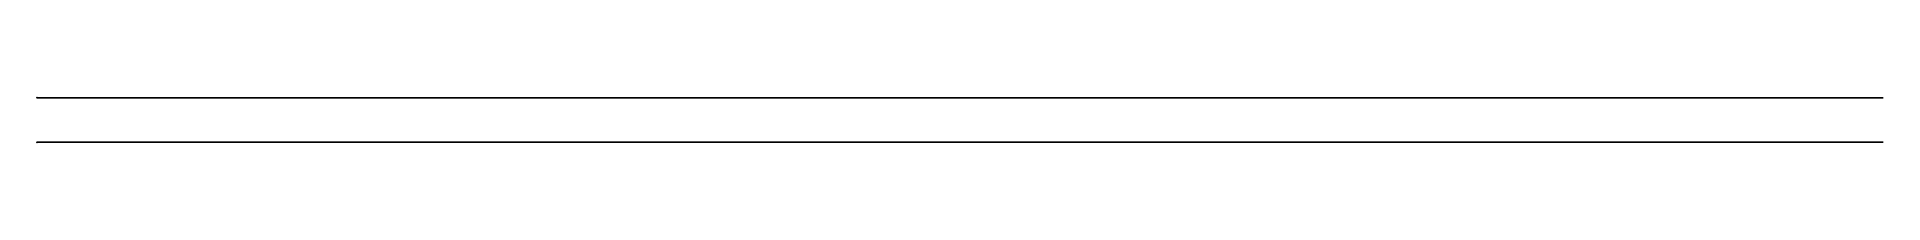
# Model space of a CAD drawing. Header units: centimetres. Extents: x 0 to 8.4, y 0 to 0.2.
import ezdxf

# ---------------------------------------------------------------- set-up
doc = ezdxf.new("R2010")
doc.units = ezdxf.units.CM
doc.header["$MEASUREMENT"] = 0
for name, color, linetype in [('Y- Inside (x2) v1_Sketch1', 7, 'Continuous'), ('Y- Inside (x2) v1_Sketch2', 7, 'Continuous'), ('Y- Inside (x2) v1_Sketch3', 7, 'Continuous'), ('Y- Inside (x2) v1_Sketch4', 7, 'Continuous'), ('Y- Inside (x2) v1_Sketch5', 7, 'Continuous'), ('Y- Inside (x2) v1_Sketch6', 7, 'Continuous')]:
    doc.layers.add(name, color=color, linetype=linetype)

msp = doc.modelspace()

# ---------------------------------------------------------------- linework, layer by layer
at = {"layer": 'Y- Inside (x2) v1_Sketch1'}
for p, q in [((8.4, 0, -4.075), (0, 0, -4.075)), ((8.4, 0, -10), (0, 0, -10)), ((0, 0, -10), (0, 0)), ((0, 0), (8.4, 0)), ((8.4, 0, -7.325), (0, 0, -7.325)), ((0.9, 0, -1.3832), (1.6, 0, -1.3832)), ((0.9, 0, -1), (0.9, 0, -1.18)), ((0.9, 0, -1.18), (8.4, 0, -1.18)), ((0.9, 0, -1.5632), (0.9, 0, -1.3832)), ((0.9, 0, -6.5868), (0.9, 0, -6.7668)), ((8.4, 0, -1), (0.9, 0, -1)), ((0.9, 0, -6.7668), (1.6, 0, -6.7668)), ((1.4, 0, -6.5868), (0.9, 0, -6.5868)), ((0.9, 0, -7.15), (8.4, 0, -7.15)), ((1.4, 0, -1.5632), (0.9, 0, -1.5632)), ((0.9, 0, -6.97), (0.9, 0, -7.15)), ((8.4, 0, -6.97), (0.9, 0, -6.97)), ((0.9, 0, -8.0632), (0.9, 0, -7.8832)), ((0.9, 0, -7.5), (8.4, 0, -7.5)), ((0.9, 0, -7.68), (0.9, 0, -7.5)), ((8.4, 0, -7.68), (0.9, 0, -7.68)), ((0.9, 0, -7.8832), (1.6, 0, -7.8832)), ((1.4, 0, -8.0632), (0.9, 0, -8.0632)), ((1.4, 0, -2.18), (1.4, 0, -1.5632)), ((7.2, 0, -2.18), (1.4, 0, -2.18)), ((7.2, 0, -5.97), (1.4, 0, -5.97)), ((1.4, 0, -5.97), (1.4, 0, -6.5868)), ((7.2, 0, -8.68), (1.4, 0, -8.68)), ((1.4, 0, -8.68), (1.4, 0, -8.0632)), ((1.6, 0, -1.98), (7, 0, -1.98)), ((1.6, 0, -1.3832), (1.6, 0, -1.98)), ((1.6, 0, -6.17), (7, 0, -6.17)), ((1.6, 0, -6.7668), (1.6, 0, -6.17)), ((1.6, 0, -7.8832), (1.6, 0, -8.48)), ((1.6, 0, -8.48), (7, 0, -8.48)), ((7, 0, -1.3832), (7.7, 0, -1.3832)), ((7, 0, -6.7668), (7.7, 0, -6.7668)), ((7, 0, -6.17), (7, 0, -6.7668)), ((7, 0, -1.98), (7, 0, -1.3832)), ((7, 0, -7.8832), (7.7, 0, -7.8832)), ((7, 0, -8.48), (7, 0, -7.8832)), ((7.7, 0, -1.5632), (7.2, 0, -1.5632)), ((7.2, 0, -6.5868), (7.2, 0, -5.97)), ((7.2, 0, -1.5632), (7.2, 0, -2.18)), ((7.7, 0, -6.5868), (7.2, 0, -6.5868)), ((7.2, 0, -8.0632), (7.2, 0, -8.68)), ((7.7, 0, -8.0632), (7.2, 0, -8.0632)), ((7.7, 0, -1.3832), (7.7, 0, -1.5632)), ((7.7, 0, -6.5868), (7.7, 0, -6.7668)), ((7.7, 0, -8.0632), (7.7, 0, -7.8832)), ((8.4, 0), (8.4, 0, -1)), ((8.4, 0, -1.18), (8.4, 0, -6.97)), ((8.4, 0, -7.15), (8.4, 0, -10))]:
    msp.add_line(p, q, dxfattribs=at)
msp.add_point((0, 0), dxfattribs=at)
at = {"layer": 'Y- Inside (x2) v1_Sketch2'}
for p, q in [((0, 0), (0, 0, -10)), ((0, 0, -10), (8.4, 0, -10)), ((8.4, 0), (0, 0)), ((0.1, 0, -10), (8.3, 0, -10)), ((0.1, 0), (0.1, 0, -10)), ((8.3, 0), (0.1, 0)), ((0.7, 0, -9.25), (7.7, 0, -9.25)), ((0.7, 0, -9.6), (0.7, 0, -9.25)), ((0.7, 0, -9.6), (7.7, 0, -9.6)), ((1.6, 0, -6.7668), (0.9, 0, -6.7668)), ((0.9, 0, -6.7668), (0.9, 0, -6.5868)), ((0.9, 0, -1.3832), (1.6, 0, -1.3832)), ((1.4, 0, -1.5632), (0.9, 0, -1.5632)), ((0.9, 0, -6.5868), (1.4, 0, -6.5868)), ((0.9, 0, -1.5632), (0.9, 0, -1.3832)), ((1.4, 0, -8.0632), (0.9, 0, -8.0632)), ((0.9, 0, -8.0632), (0.9, 0, -7.8832)), ((0.9, 0, -7.8832), (1.6, 0, -7.8832)), ((0.9, 0, -1), (8.4, 0, -1)), ((8.4, 0, -7.68), (0.9, 0, -7.68)), ((0.9, 0, -7.68), (0.9, 0, -7.5)), ((0.9, 0, -1.18), (0.9, 0, -1)), ((0.9, 0, -7.5), (8.4, 0, -7.5)), ((8.4, 0, -7.15), (0.9, 0, -7.15)), ((0.9, 0, -6.97), (8.4, 0, -6.97)), ((0.9, 0, -7.15), (0.9, 0, -6.97)), ((8.4, 0, -1.18), (0.9, 0, -1.18)), ((1.4, 0, -2.18), (1.4, 0, -1.5632)), ((7.2, 0, -8.68), (1.4, 0, -8.68)), ((1.4, 0, -8.68), (1.4, 0, -8.0632)), ((1.4, 0, -5.97), (7.2, 0, -5.97)), ((1.4, 0, -6.5868), (1.4, 0, -5.97)), ((7.2, 0, -2.18), (1.4, 0, -2.18)), ((7, 0, -6.17), (1.6, 0, -6.17)), ((1.6, 0, -1.98), (7, 0, -1.98)), ((1.6, 0, -6.17), (1.6, 0, -6.7668)), ((1.6, 0, -7.8832), (1.6, 0, -8.48)), ((1.6, 0, -8.48), (7, 0, -8.48)), ((1.6, 0, -1.3832), (1.6, 0, -1.98)), ((4.2, 0, -9.6), (4.2, 0, -9.25)), ((7.7, 0, -6.7668), (7, 0, -6.7668)), ((7, 0, -6.7668), (7, 0, -6.17)), ((7, 0, -8.48), (7, 0, -7.8832)), ((7, 0, -1.3832), (7.7, 0, -1.3832)), ((7, 0, -1.98), (7, 0, -1.3832)), ((7, 0, -7.8832), (7.7, 0, -7.8832)), ((7.2, 0, -1.5632), (7.2, 0, -2.18)), ((7.2, 0, -6.5868), (7.7, 0, -6.5868)), ((7.2, 0, -5.97), (7.2, 0, -6.5868)), ((7.7, 0, -1.5632), (7.2, 0, -1.5632)), ((7.2, 0, -8.0632), (7.2, 0, -8.68)), ((7.7, 0, -8.0632), (7.2, 0, -8.0632)), ((7.7, 0, -9.6), (7.7, 0, -9.25)), ((7.7, 0, -1.3832), (7.7, 0, -1.5632)), ((7.7, 0, -6.5868), (7.7, 0, -6.7668)), ((7.7, 0, -7.8832), (7.7, 0, -8.0632)), ((8.3, 0, -10), (8.3, 0)), ((8.4, 0, -7.5), (8.4, 0, -7.15)), ((8.4, 0, -1), (8.4, 0)), ((8.4, 0, -6.97), (8.4, 0, -1.18)), ((8.4, 0, -10), (8.4, 0, -7.68))]:
    msp.add_line(p, q, dxfattribs=at)
at = {"layer": 'Y- Inside (x2) v1_Sketch2', "extrusion": (0, -1, 0)}
for centre, radius in [((0.7, -5), 0.3), ((0.7, -9.6), 0.3), ((0.7, -0.4), 0.3), ((0.7, -9.25), 0.125), ((0.7, -5), 0.125), ((0.7, -0.4), 0.125), ((2, -8.28), 0.125), ((2, -1.78), 0.125), ((2, -6.37), 0.125), ((4.2, -0.4), 0.3), ((4.2, -9.6), 0.3), ((4.2, -9.25), 0.125), ((4.2, -0.4), 0.125), ((4.3, -6.37), 0.125), ((4.3, -1.78), 0.125), ((4.3, -8.28), 0.125), ((6.6, -8.28), 0.125), ((6.6, -1.78), 0.125), ((6.6, -6.37), 0.125), ((7.7, -9.6), 0.3), ((7.7, -5), 0.3), ((7.7, -0.4), 0.3), ((7.7, -0.4), 0.125), ((7.7, -5), 0.125), ((7.7, -9.25), 0.125)]:
    msp.add_circle(centre, radius, dxfattribs=at)
at = {"layer": 'Y- Inside (x2) v1_Sketch2'}
msp.add_point((0, 0), dxfattribs=at)
at = {"layer": 'Y- Inside (x2) v1_Sketch3'}
for p, q in [((8.4, 0.2032, -10), (0, 0.2032, -10)), ((0, 0.2032), (8.4, 0.2032)), ((0, 0.2032, -10), (0, 0.2032)), ((8.4, 0.2032, -7.325), (0, 0.2032, -7.325)), ((0.9, 0.2032, -7.8832), (0.9, 0.2032, -8.0632)), ((0.9, 0.2032, -6.5868), (0.9, 0.2032, -6.7668)), ((0.9, 0.2032, -1.5632), (1.4, 0.2032, -1.5632)), ((8.4, 0.2032, -1), (0.9, 0.2032, -1)), ((0.9, 0.2032, -1.3832), (0.9, 0.2032, -1.5632)), ((0.9, 0.2032, -1), (0.9, 0.2032, -1.18)), ((8.4, 0.2032, -6.97), (0.9, 0.2032, -6.97)), ((0.9, 0.2032, -6.97), (0.9, 0.2032, -7.15)), ((0.9, 0.2032, -7.15), (8.4, 0.2032, -7.15)), ((1.4, 0.2032, -6.5868), (0.9, 0.2032, -6.5868)), ((0.9, 0.2032, -6.7668), (1.6, 0.2032, -6.7668)), ((0.9, 0.2032, -1.18), (8.4, 0.2032, -1.18)), ((1.6, 0.2032, -7.8832), (0.9, 0.2032, -7.8832)), ((1.6, 0.2032, -1.3832), (0.9, 0.2032, -1.3832)), ((0.9, 0.2032, -8.0632), (1.4, 0.2032, -8.0632)), ((8.4, 0.2032, -7.5), (0.9, 0.2032, -7.5)), ((0.9, 0.2032, -7.68), (8.4, 0.2032, -7.68)), ((0.9, 0.2032, -7.5), (0.9, 0.2032, -7.68)), ((7.6, 0.2032, -1.9632), (1, 0.2032, -1.9632)), ((1, 0.2032, -8.2632), (7.6, 0.2032, -8.2632)), ((1, 0.2032, -6.3868), (1, 0.2032, -8.2632)), ((7.6, 0.2032, -6.3868), (1, 0.2032, -6.3868)), ((1, 0.2032, -1.9632), (1, 0.2032, -6.3868)), ((1.4, 0.2032, -8.0632), (1.4, 0.2032, -8.68)), ((1.4, 0.2032, -2.18), (7.2, 0.2032, -2.18)), ((1.4, 0.2032, -8.68), (7.2, 0.2032, -8.68)), ((7.2, 0.2032, -5.97), (1.4, 0.2032, -5.97)), ((1.4, 0.2032, -1.5632), (1.4, 0.2032, -2.18)), ((1.4, 0.2032, -5.97), (1.4, 0.2032, -6.5868)), ((7, 0.2032, -8.48), (1.6, 0.2032, -8.48)), ((1.6, 0.2032, -6.7668), (1.6, 0.2032, -6.17)), ((1.6, 0.2032, -6.17), (7, 0.2032, -6.17)), ((7, 0.2032, -1.98), (1.6, 0.2032, -1.98)), ((1.6, 0.2032, -1.98), (1.6, 0.2032, -1.3832)), ((1.6, 0.2032, -8.48), (1.6, 0.2032, -7.8832)), ((7, 0.2032, -6.7668), (7.7, 0.2032, -6.7668)), ((7, 0.2032, -6.17), (7, 0.2032, -6.7668)), ((7, 0.2032, -7.8832), (7, 0.2032, -8.48)), ((7.7, 0.2032, -1.3832), (7, 0.2032, -1.3832)), ((7, 0.2032, -1.3832), (7, 0.2032, -1.98)), ((7.7, 0.2032, -7.8832), (7, 0.2032, -7.8832)), ((7.7, 0.2032, -6.5868), (7.2, 0.2032, -6.5868)), ((7.2, 0.2032, -1.5632), (7.7, 0.2032, -1.5632)), ((7.2, 0.2032, -8.68), (7.2, 0.2032, -8.0632)), ((7.2, 0.2032, -6.5868), (7.2, 0.2032, -5.97)), ((7.2, 0.2032, -2.18), (7.2, 0.2032, -1.5632)), ((7.2, 0.2032, -8.0632), (7.7, 0.2032, -8.0632)), ((7.6, 0.2032, -1.9632), (7.6, 0.2032, -6.3868)), ((7.6, 0.2032, -8.2632), (7.6, 0.2032, -6.3868)), ((7.7, 0.2032, -8.0632), (7.7, 0.2032, -7.8832)), ((7.7, 0.2032, -6.7668), (7.7, 0.2032, -6.5868)), ((7.7, 0.2032, -1.5632), (7.7, 0.2032, -1.3832)), ((8.4, 0.2032, -7.68), (8.4, 0.2032, -10)), ((8.4, 0.2032, -7.15), (8.4, 0.2032, -7.5)), ((8.4, 0.2032), (8.4, 0.2032, -1)), ((8.4, 0.2032, -1.18), (8.4, 0.2032, -6.97))]:
    msp.add_line(p, q, dxfattribs=at)
at = {"layer": 'Y- Inside (x2) v1_Sketch3', "extrusion": (0, 1, 0)}
for centre in [(-0.7, -0.4, 0.2032), (-0.7, -9.25, 0.2032), (-0.7, -5, 0.2032), (-1, -1.9632, 0.2032), (-1, -6.3868, 0.2032), (-1, -8.2632, 0.2032), (-4.2, -0.4, 0.2032), (-4.2, -9.25, 0.2032), (-7.6, -1.9632, 0.2032), (-7.6, -6.3868, 0.2032), (-7.6, -8.2632, 0.2032), (-7.7, -0.4, 0.2032), (-7.7, -5, 0.2032), (-7.7, -9.25, 0.2032)]:
    msp.add_circle(centre, 0.125, dxfattribs=at)
at = {"layer": 'Y- Inside (x2) v1_Sketch3'}
msp.add_point((0, 0.2032), dxfattribs=at)
at = {"layer": 'Y- Inside (x2) v1_Sketch4'}
for p, q in [((0, 0.2032, -10), (0, 0.2032)), ((8.4, 0.2032, -10), (0, 0.2032, -10)), ((0, 0.2032), (8.4, 0.2032)), ((0.9, 0.2032, -1.3832), (0.9, 0.2032, -1.5632)), ((1.6, 0.2032, -1.3832), (0.9, 0.2032, -1.3832)), ((1.4, 0.2032, -6.5868), (0.9, 0.2032, -6.5868)), ((0.9, 0.2032, -6.7668), (1.6, 0.2032, -6.7668)), ((0.9, 0.2032, -6.5868), (0.9, 0.2032, -6.7668)), ((0.9, 0.2032, -1.5632), (1.4, 0.2032, -1.5632)), ((1.6, 0.2032, -7.8832), (0.9, 0.2032, -7.8832)), ((0.9, 0.2032, -9.655), (8.4, 0.2032, -9.655)), ((0.9, 0.2032, -7.15), (8.4, 0.2032, -7.15)), ((8.4, 0.2032, -1), (0.9, 0.2032, -1)), ((0.9, 0.2032, -9.475), (0.9, 0.2032, -9.655)), ((8.4, 0.2032, -6.97), (0.9, 0.2032, -6.97)), ((0.9, 0.2032, -7.5), (0.9, 0.2032, -7.68)), ((0.9, 0.2032, -1), (0.9, 0.2032, -1.18)), ((8.4, 0.2032, -7.5), (0.9, 0.2032, -7.5)), ((0.9, 0.2032, -1.18), (8.4, 0.2032, -1.18)), ((0.9, 0.2032, -7.8832), (0.9, 0.2032, -8.0632)), ((0.9, 0.2032, -6.97), (0.9, 0.2032, -7.15)), ((8.4, 0.2032, -9.475), (0.9, 0.2032, -9.475)), ((0.9, 0.2032, -8.0632), (1.4, 0.2032, -8.0632)), ((0.9, 0.2032, -7.68), (8.4, 0.2032, -7.68)), ((1.4, 0.2032, -1.5632), (1.4, 0.2032, -2.18)), ((7.2, 0.2032, -5.97), (1.4, 0.2032, -5.97)), ((1.4, 0.2032, -5.97), (1.4, 0.2032, -6.5868)), ((1.4, 0.2032, -2.18), (7.2, 0.2032, -2.18)), ((1.4, 0.2032, -8.68), (7.2, 0.2032, -8.68)), ((1.4, 0.2032, -8.0632), (1.4, 0.2032, -8.68)), ((1.6, 0.2032, -1.98), (1.6, 0.2032, -1.3832)), ((1.6, 0.2032, -6.17), (7, 0.2032, -6.17)), ((1.6, 0.2032, -6.7668), (1.6, 0.2032, -6.17)), ((7, 0.2032, -1.98), (1.6, 0.2032, -1.98)), ((1.6, 0.2032, -8.48), (1.6, 0.2032, -7.8832)), ((7, 0.2032, -8.48), (1.6, 0.2032, -8.48)), ((7, 0.2032, -6.17), (7, 0.2032, -6.7668)), ((7, 0.2032, -6.7668), (7.7, 0.2032, -6.7668)), ((7.7, 0.2032, -1.3832), (7, 0.2032, -1.3832)), ((7, 0.2032, -1.3832), (7, 0.2032, -1.98)), ((7, 0.2032, -7.8832), (7, 0.2032, -8.48)), ((7.7, 0.2032, -7.8832), (7, 0.2032, -7.8832)), ((7.2, 0.2032, -2.18), (7.2, 0.2032, -1.5632)), ((7.2, 0.2032, -6.5868), (7.2, 0.2032, -5.97)), ((7.7, 0.2032, -6.5868), (7.2, 0.2032, -6.5868)), ((7.2, 0.2032, -8.68), (7.2, 0.2032, -8.0632)), ((7.2, 0.2032, -8.0632), (7.7, 0.2032, -8.0632)), ((7.2, 0.2032, -1.5632), (7.7, 0.2032, -1.5632)), ((7.7, 0.2032, -6.7668), (7.7, 0.2032, -6.5868)), ((7.7, 0.2032, -8.0632), (7.7, 0.2032, -7.8832)), ((7.7, 0.2032, -1.5632), (7.7, 0.2032, -1.3832)), ((8.4, 0.2032, -7.68), (8.4, 0.2032, -10)), ((8.4, 0.2032, -7.15), (8.4, 0.2032, -7.5)), ((8.4, 0.2032, -1.18), (8.4, 0.2032, -6.97)), ((8.4, 0.2032), (8.4, 0.2032, -1)), ((8.4, 0.2032, -9.655), (8.4, 0.2032, -9.475))]:
    msp.add_line(p, q, dxfattribs=at)
at = {"layer": 'Y- Inside (x2) v1_Sketch4', "extrusion": (0, 1, 0)}
for centre in [(-0.7, -5, 0.2032), (-0.7, -0.4, 0.2032), (-0.7, -9.25, 0.2032), (-1, -8.2632, 0.2032), (-1, -1.9632, 0.2032), (-1, -6.3868, 0.2032), (-4.2, -0.4, 0.2032), (-4.2, -9.25, 0.2032), (-7.6, -6.3868, 0.2032), (-7.6, -1.9632, 0.2032), (-7.6, -8.2632, 0.2032), (-7.7, -0.4, 0.2032), (-7.7, -9.25, 0.2032), (-7.7, -5, 0.2032)]:
    msp.add_circle(centre, 0.125, dxfattribs=at)
at = {"layer": 'Y- Inside (x2) v1_Sketch4'}
msp.add_point((0, 0.2032), dxfattribs=at)
at = {"layer": 'Y- Inside (x2) v1_Sketch5'}
for p, q in [((0, 0.2032), (8.4, 0.2032)), ((0, 0.2032, -10), (0, 0.2032)), ((8.4, 0.2032, -10), (0, 0.2032, -10)), ((0.9, 0.2032, -9.655), (8.4, 0.2032, -9.655)), ((8.4, 0.2032, -9.475), (0.9, 0.2032, -9.475)), ((0.9, 0.2032, -7.68), (8.4, 0.2032, -7.68)), ((0.9, 0.2032, -9.475), (0.9, 0.2032, -9.655)), ((0.9, 0.2032, -7.15), (8.4, 0.2032, -7.15)), ((8.4, 0.2032, -6.97), (0.9, 0.2032, -6.97)), ((0.9, 0.2032, -6.97), (0.9, 0.2032, -7.15)), ((0.9, 0.2032, -1.18), (8.4, 0.2032, -1.18)), ((8.4, 0.2032, -1), (0.9, 0.2032, -1)), ((0.9, 0.2032, -1), (0.9, 0.2032, -1.18)), ((8.4, 0.2032, -7.5), (0.9, 0.2032, -7.5)), ((0.9, 0.2032, -7.5), (0.9, 0.2032, -7.68)), ((0.9, 0.2032, -6.5868), (0.9, 0.2032, -6.7668)), ((0.9, 0.2032, -1.3832), (0.9, 0.2032, -1.5632)), ((0.9, 0.2032, -1.5632), (1.4, 0.2032, -1.5632)), ((1.4, 0.2032, -6.5868), (0.9, 0.2032, -6.5868)), ((1.6, 0.2032, -7.8832), (0.9, 0.2032, -7.8832)), ((0.9, 0.2032, -7.8832), (0.9, 0.2032, -8.0632)), ((0.9, 0.2032, -8.0632), (1.4, 0.2032, -8.0632)), ((1.6, 0.2032, -1.3832), (0.9, 0.2032, -1.3832)), ((0.9, 0.2032, -6.7668), (1.6, 0.2032, -6.7668)), ((1.4, 0.2032, -1.5632), (1.4, 0.2032, -2.18)), ((1.4, 0.2032, -8.0632), (1.4, 0.2032, -8.68)), ((7.2, 0.2032, -5.97), (1.4, 0.2032, -5.97)), ((1.4, 0.2032, -8.68), (7.2, 0.2032, -8.68)), ((1.4, 0.2032, -5.97), (1.4, 0.2032, -6.5868)), ((1.4, 0.2032, -2.18), (7.2, 0.2032, -2.18)), ((1.6, 0.2032, -1.98), (1.6, 0.2032, -1.3832)), ((1.6, 0.2032, -6.17), (7, 0.2032, -6.17)), ((7, 0.2032, -1.98), (1.6, 0.2032, -1.98)), ((1.6, 0.2032, -8.48), (1.6, 0.2032, -7.8832)), ((1.6, 0.2032, -6.7668), (1.6, 0.2032, -6.17)), ((7, 0.2032, -8.48), (1.6, 0.2032, -8.48)), ((5.35, 0.2032, -2.5), (8.1, 0.2032, -2.5)), ((7.946, 0.2032, -2.5), (5.35, 0.2032, -2.5)), ((5.35, 0.2032, -4), (7.15, 0.2032, -4)), ((5.35, 0.2032, -4), (5.35, 0.2032, -2.5)), ((8.1, 0.2032, -4), (5.35, 0.2032, -4)), ((5.35, 0.2032, -2.5), (5.35, 0.2032, -4)), ((7.7, 0.2032, -7.8832), (7, 0.2032, -7.8832)), ((7.7, 0.2032, -1.3832), (7, 0.2032, -1.3832)), ((7, 0.2032, -1.3832), (7, 0.2032, -1.98)), ((7, 0.2032, -7.8832), (7, 0.2032, -8.48)), ((7, 0.2032, -6.17), (7, 0.2032, -6.7668)), ((7, 0.2032, -6.7668), (7.7, 0.2032, -6.7668)), ((7.2, 0.2032, -8.0632), (7.7, 0.2032, -8.0632)), ((7.2, 0.2032, -8.68), (7.2, 0.2032, -8.0632)), ((7.2, 0.2032, -1.5632), (7.7, 0.2032, -1.5632)), ((7.7, 0.2032, -6.5868), (7.2, 0.2032, -6.5868)), ((7.2, 0.2032, -2.18), (7.2, 0.2032, -1.5632)), ((7.2, 0.2032, -6.5868), (7.2, 0.2032, -5.97)), ((7.7, 0.2032, -6.7668), (7.7, 0.2032, -6.5868)), ((7.7, 0.2032, -8.0632), (7.7, 0.2032, -7.8832)), ((7.7, 0.2032, -1.5632), (7.7, 0.2032, -1.3832)), ((8.1, 0.2032, -2.5), (8.1, 0.2032, -4)), ((8.1, 0.2032, -4), (8.1, 0.2032, -2.4)), ((8.4, 0.2032, -1.18), (8.4, 0.2032, -6.97)), ((8.4, 0.2032, -9.655), (8.4, 0.2032, -10)), ((8.4, 0.2032), (8.4, 0.2032, -1)), ((8.4, 0.2032, -7.15), (8.4, 0.2032, -7.5)), ((8.4, 0.2032, -7.68), (8.4, 0.2032, -9.475))]:
    msp.add_line(p, q, dxfattribs=at)
at = {"layer": 'Y- Inside (x2) v1_Sketch5', "extrusion": (1e-16, 1, 0)}
for centre in [(-0.7, -0.4, 0.2032), (-0.7, -9.25, 0.2032), (-0.7, -5, 0.2032), (-1, -6.3868, 0.2032), (-1, -1.9632, 0.2032), (-1, -8.2632, 0.2032), (-4.2, -9.25, 0.2032), (-4.2, -0.4, 0.2032), (-7.6, -1.9632, 0.2032), (-7.6, -8.2632, 0.2032), (-7.6, -6.3868, 0.2032), (-7.7, -0.4, 0.2032), (-7.7, -9.25, 0.2032), (-7.7, -5, 0.2032)]:
    msp.add_circle(centre, 0.125, dxfattribs=at)
at = {"layer": 'Y- Inside (x2) v1_Sketch5'}
msp.add_point((0, 0.2032, 0), dxfattribs=at)
at = {"layer": 'Y- Inside (x2) v1_Sketch6'}
for p, q in [((0, 0), (0, 0, -10)), ((0, 0, -10), (8.4, 0, -10)), ((8.4, 0), (0, 0)), ((1.2, 0, -4.5196), (0.3, 0, -4)), ((0.3, 0, -4), (1.2, 0, -4.5196)), ((0.3, 0, -2.5), (0.3, 0, -4)), ((5.35, 0, -2.5), (0.3, 0, -2.5)), ((0.3, 0, -4), (0.3, 0, -2.4)), ((8.4, 0, -9.655), (0.9, 0, -9.655)), ((0.9, 0, -9.655), (0.9, 0, -9.475)), ((0.9, 0, -9.475), (8.4, 0, -9.475)), ((8.4, 0, -7.68), (0.9, 0, -7.68)), ((0.9, 0, -7.68), (0.9, 0, -7.5)), ((0.9, 0, -6.97), (8.4, 0, -6.97)), ((0.9, 0, -1), (8.4, 0, -1)), ((0.9, 0, -7.8832), (1.6, 0, -7.8832)), ((1.4, 0, -8.0632), (0.9, 0, -8.0632)), ((0.9, 0, -7.5), (8.4, 0, -7.5)), ((1.4, 0, -1.5632), (0.9, 0, -1.5632)), ((0.9, 0, -1.18), (0.9, 0, -1)), ((0.9, 0, -1.5632), (0.9, 0, -1.3832)), ((8.4, 0, -1.18), (0.9, 0, -1.18)), ((0.9, 0, -6.7668), (0.9, 0, -6.5868)), ((0.9, 0, -8.0632), (0.9, 0, -7.8832)), ((0.9, 0, -7.15), (0.9, 0, -6.97)), ((1.6, 0, -6.7668), (0.9, 0, -6.7668)), ((0.9, 0, -6.5868), (1.4, 0, -6.5868)), ((0.9, 0, -1.3832), (1.6, 0, -1.3832)), ((8.4, 0, -7.15), (0.9, 0, -7.15)), ((1.2, 0, -4.5196), (1.2, 0, -5.4)), ((7.2, 0, -5.4), (1.2, 0, -5.4)), ((1.2, 0, -5.4), (1.2, 0, -4.5196)), ((1.2, 0, -5.4), (7.2, 0, -5.4)), ((1.4, 0, -5.97), (7.2, 0, -5.97)), ((1.4, 0, -6.5868), (1.4, 0, -5.97)), ((7.2, 0, -8.68), (1.4, 0, -8.68)), ((7.2, 0, -2.18), (1.4, 0, -2.18)), ((1.4, 0, -8.68), (1.4, 0, -8.0632)), ((1.4, 0, -2.18), (1.4, 0, -1.5632)), ((1.6, 0, -8.48), (7, 0, -8.48)), ((1.6, 0, -6.17), (1.6, 0, -6.7668)), ((7, 0, -6.17), (1.6, 0, -6.17)), ((1.6, 0, -7.8832), (1.6, 0, -8.48)), ((1.6, 0, -1.3832), (1.6, 0, -1.98)), ((1.6, 0, -1.98), (7, 0, -1.98)), ((5.35, 0, -4), (5.35, 0, -2.5)), ((5.35, 0, -2.5), (8.1, 0, -2.5)), ((8.1, 0, -4), (5.35, 0, -4)), ((5.35, 0, -4), (5.35, 0, -2.5)), ((7, 0, -1.3832), (7.7, 0, -1.3832)), ((7, 0, -8.48), (7, 0, -7.8832)), ((7.7, 0, -6.7668), (7, 0, -6.7668)), ((7, 0, -7.8832), (7.7, 0, -7.8832)), ((7, 0, -1.98), (7, 0, -1.3832)), ((7, 0, -6.7668), (7, 0, -6.17)), ((7.2, 0, -1.5632), (7.2, 0, -2.18)), ((7.2, 0, -6.5868), (7.7, 0, -6.5868)), ((7.2, 0, -8.0632), (7.2, 0, -8.68)), ((7.7, 0, -1.5632), (7.2, 0, -1.5632)), ((7.2, 0, -5.97), (7.2, 0, -6.5868)), ((7.7, 0, -8.0632), (7.2, 0, -8.0632)), ((7.2, 0, -5.4), (7.2, 0, -4.5196)), ((7.2, 0, -4.5196), (7.2, 0, -5.4)), ((8.1, 0, -4), (7.2, 0, -4.5196)), ((7.2, 0, -4.5196), (8.1, 0, -4)), ((7.7, 0, -6.5868), (7.7, 0, -6.7668)), ((7.7, 0, -7.8832), (7.7, 0, -8.0632)), ((7.7, 0, -1.3832), (7.7, 0, -1.5632)), ((8.1, 0, -2.5), (8.1, 0, -4)), ((8.4, 0, -9.475), (8.4, 0, -7.68)), ((8.4, 0, -7.5), (8.4, 0, -7.15)), ((8.4, 0, -1), (8.4, 0)), ((8.4, 0, -6.97), (8.4, 0, -1.18)), ((8.4, 0, -10), (8.4, 0, -9.655))]:
    msp.add_line(p, q, dxfattribs=at)
at = {"layer": 'Y- Inside (x2) v1_Sketch6', "extrusion": (-1e-16, -1, 0)}
for centre in [(0.7, -5), (0.7, -0.4), (0.7, -9.25), (1, -6.3868), (1, -8.2632), (1, -1.9632), (4.2, -0.4), (4.2, -9.25), (7.6, -1.9632), (7.6, -8.2632), (7.6, -6.3868), (7.7, -5), (7.7, -9.25), (7.7, -0.4)]:
    msp.add_circle(centre, 0.125, dxfattribs=at)
at = {"layer": 'Y- Inside (x2) v1_Sketch6'}
msp.add_point((0, 0, 0), dxfattribs=at)

doc.saveas('drawing.dxf')
